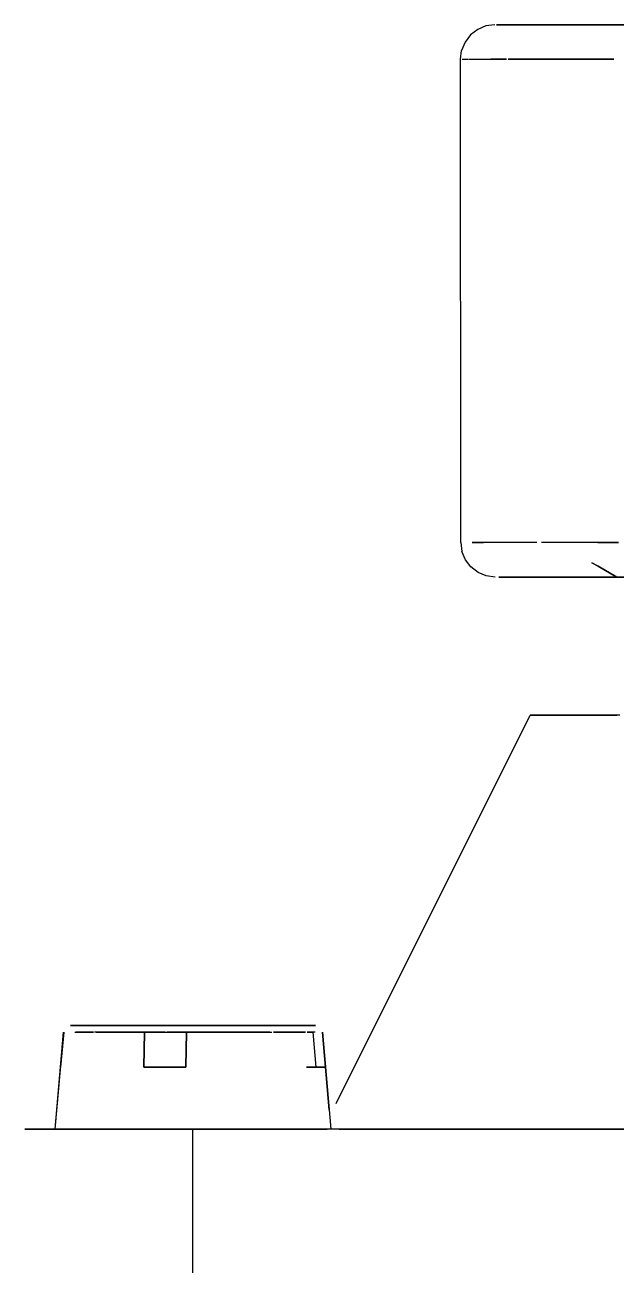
# Model space of a CAD drawing. Header units: millimetres. Extents: x 8 to 862, y 8 to 289.
# Drawn here: x 50.33 to 67.47, y 100.14 to 136.08 of the extents above; entities that cross this region are included whole.
import ezdxf

# ---------------------------------------------------------------- set-up
doc = ezdxf.new("R2010")
doc.units = ezdxf.units.MM
doc.layers.add('OUTLINE', color=7, linetype='Continuous')

msp = doc.modelspace()

# ---------------------------------------------------------------- linework, layer by layer
at = {"layer": 'OUTLINE'}
for p, q in [((63.458, 135.948), (63.252, 135.788)), ((63.699, 136.048), (63.458, 135.948)), ((63.959, 136.082), (63.699, 136.048)), ((64.002, 136.082), (64.159, 136.082)), ((64.159, 136.082), (64.002, 136.082)), ((64.199, 136.082), (64.024, 136.082)), ((64.024, 136.082), (64.199, 136.082)), ((64.159, 136.082), (64.421, 136.082)), ((64.421, 136.082), (64.159, 136.082)), ((64.487, 136.082), (64.199, 136.082)), ((64.199, 136.082), (64.487, 136.082)), ((64.421, 136.082), (64.793, 136.082)), ((64.793, 136.082), (64.421, 136.082)), ((64.878, 136.082), (64.487, 136.082)), ((64.487, 136.082), (64.878, 136.082)), ((64.793, 136.082), (65.272, 136.082)), ((65.272, 136.082), (64.793, 136.082)), ((65.375, 136.082), (64.878, 136.082)), ((64.878, 136.082), (65.375, 136.082)), ((65.272, 136.082), (65.85, 136.082)), ((65.85, 136.082), (65.272, 136.082)), ((65.975, 136.082), (65.375, 136.082)), ((65.375, 136.082), (65.975, 136.082)), ((65.85, 136.082), (66.529, 136.082)), ((66.529, 136.082), (65.85, 136.082)), ((66.673, 136.082), (65.975, 136.082)), ((65.975, 136.082), (66.673, 136.082)), ((66.529, 136.082), (67.301, 136.082)), ((67.301, 136.082), (66.529, 136.082)), ((67.464, 136.082), (66.673, 136.082)), ((66.673, 136.082), (67.464, 136.082)), ((67.301, 136.082), (68.164, 136.082)), ((68.164, 136.082), (67.301, 136.082)), ((68.342, 136.082), (67.464, 136.082)), ((67.464, 136.082), (68.342, 136.082)), ((63.092, 135.582), (62.992, 135.341)), ((63.252, 135.788), (63.092, 135.582)), ((62.958, 135.082), (62.992, 135.341)), ((62.967, 121.083), (62.958, 135.082)), ((63.005, 135.082), (63.171, 135.082)), ((63.189, 135.082), (63.449, 135.082)), ((63.449, 135.082), (63.64, 135.082)), ((63.64, 135.082), (63.843, 135.082)), ((64.293, 135.082), (63.843, 135.082)), ((63.843, 135.082), (64.293, 135.082)), ((64.959, 135.082), (64.346, 135.082)), ((64.346, 135.082), (64.959, 135.082)), ((65.178, 135.082), (64.959, 135.082)), ((64.959, 135.082), (65.178, 135.082)), ((65.675, 135.082), (65.178, 135.082)), ((65.178, 135.082), (65.675, 135.082)), ((66.26, 135.082), (65.675, 135.082)), ((65.675, 135.082), (66.26, 135.082)), ((66.494, 135.082), (66.26, 135.082)), ((66.26, 135.082), (66.494, 135.082)), ((67.404, 135.082), (66.494, 135.082)), ((66.494, 135.082), (67.404, 135.082)), ((62.967, 121.083), (63.002, 120.823)), ((63.102, 120.583), (63.002, 120.823)), ((63.296, 121.083), (63.624, 121.083)), ((63.624, 121.083), (63.296, 121.083)), ((64.08, 121.083), (63.63, 121.083)), ((64.299, 121.083), (64.08, 121.083)), ((64.64, 121.083), (64.299, 121.083)), ((65.175, 121.083), (64.64, 121.083)), ((66.072, 121.083), (65.306, 121.083)), ((66.257, 121.083), (66.072, 121.083)), ((66.938, 121.083), (66.257, 121.083)), ((66.938, 121.083), (67.536, 121.083)), ((67.536, 121.083), (66.938, 121.083)), ((63.261, 120.376), (63.102, 120.583)), ((66.951, 120.395), (66.77, 120.498)), ((66.77, 120.498), (66.951, 120.395)), ((67.489, 120.082), (66.951, 120.395)), ((66.951, 120.395), (67.489, 120.082)), ((63.468, 120.217), (63.261, 120.376)), ((63.708, 120.117), (63.468, 120.217)), ((63.968, 120.082), (63.708, 120.117)), ((64.277, 120.082), (64.068, 120.082)), ((64.068, 120.082), (64.277, 120.082)), ((64.099, 120.082), (64.331, 120.082)), ((64.331, 120.082), (64.099, 120.082)), ((64.593, 120.082), (64.277, 120.082)), ((64.277, 120.082), (64.593, 120.082)), ((64.331, 120.082), (64.668, 120.082)), ((64.668, 120.082), (64.331, 120.082)), ((65.019, 120.082), (64.593, 120.082)), ((64.593, 120.082), (65.019, 120.082)), ((64.668, 120.082), (65.115, 120.082)), ((65.115, 120.082), (64.668, 120.082)), ((65.55, 120.082), (65.019, 120.082)), ((65.019, 120.082), (65.55, 120.082)), ((65.115, 120.082), (65.663, 120.082)), ((65.663, 120.082), (65.115, 120.082)), ((66.179, 120.082), (65.55, 120.082)), ((65.55, 120.082), (66.179, 120.082)), ((65.663, 120.082), (66.313, 120.082)), ((66.313, 120.082), (65.663, 120.082)), ((66.904, 120.082), (66.179, 120.082)), ((66.179, 120.082), (66.904, 120.082)), ((66.313, 120.082), (67.057, 120.082)), ((67.057, 120.082), (66.313, 120.082)), ((67.723, 120.082), (66.904, 120.082)), ((66.904, 120.082), (67.723, 120.082)), ((67.057, 120.082), (67.335, 120.082)), ((67.335, 120.082), (67.057, 120.082)), ((59.356, 104.833), (64.975, 116.083)), ((64.975, 116.083), (65.144, 116.083)), ((65.144, 116.083), (64.975, 116.083)), ((65.165, 116.083), (64.984, 116.083)), ((65.144, 116.083), (65.484, 116.083)), ((65.484, 116.083), (65.144, 116.083)), ((65.522, 116.083), (65.165, 116.083)), ((65.484, 116.083), (65.991, 116.083)), ((65.991, 116.083), (65.484, 116.083)), ((66.044, 116.083), (65.522, 116.083)), ((65.991, 116.083), (66.666, 116.083)), ((66.666, 116.083), (65.991, 116.083)), ((66.732, 116.083), (66.044, 116.083)), ((66.666, 116.083), (67.495, 116.083)), ((67.495, 116.083), (66.666, 116.083)), ((67.576, 116.083), (66.732, 116.083)), ((51.457, 106.9), (51.207, 104.082)), ((51.21, 104.082), (51.454, 106.9)), ((51.461, 106.9), (51.37, 105.883)), ((51.37, 105.883), (51.461, 106.9)), ((58.49, 107.084), (51.658, 107.084)), ((51.658, 107.084), (58.49, 107.084)), ((51.783, 106.9), (51.955, 106.9)), ((51.992, 106.9), (51.811, 106.9)), ((52.042, 106.9), (51.861, 106.9)), ((52.08, 106.9), (51.901, 106.9)), ((51.901, 106.9), (52.08, 106.9)), ((51.92, 107.084), (52.077, 107.084)), ((52.077, 107.084), (51.92, 107.084)), ((51.926, 107.084), (58.759, 107.084)), ((58.759, 107.084), (51.926, 107.084)), ((52.127, 107.084), (51.964, 107.084)), ((51.964, 107.084), (52.127, 107.084)), ((51.973, 106.9), (52.161, 106.9)), ((52.161, 106.9), (51.973, 106.9)), ((51.992, 107.084), (52.161, 107.084)), ((52.161, 107.084), (51.992, 107.084)), ((52.011, 106.9), (52.205, 106.9)), ((52.217, 107.084), (52.039, 107.084)), ((52.048, 106.9), (52.27, 106.9)), ((52.077, 107.084), (52.261, 107.084)), ((52.261, 107.084), (52.077, 107.084)), ((52.098, 106.9), (52.327, 106.9)), ((52.327, 106.9), (52.098, 106.9)), ((52.324, 107.084), (52.127, 107.084)), ((52.127, 107.084), (52.324, 107.084)), ((52.161, 107.084), (52.364, 107.084)), ((52.427, 107.084), (52.217, 107.084)), ((52.217, 107.084), (52.427, 107.084)), ((52.261, 107.084), (52.48, 107.084)), ((52.48, 107.084), (52.261, 107.084)), ((52.549, 107.084), (52.324, 107.084)), ((52.324, 107.084), (52.549, 107.084)), ((52.524, 106.9), (52.355, 106.9)), ((52.364, 107.084), (52.592, 107.084)), ((52.624, 106.9), (52.399, 106.9)), ((52.402, 106.9), (52.583, 106.9)), ((52.667, 107.084), (52.427, 107.084)), ((52.427, 107.084), (52.667, 107.084)), ((52.445, 106.9), (52.674, 106.9)), ((52.674, 106.9), (52.445, 106.9)), ((52.48, 107.084), (52.724, 107.084)), ((52.721, 106.9), (52.524, 106.9)), ((52.549, 107.084), (52.799, 107.084)), ((52.799, 107.084), (52.549, 107.084)), ((52.583, 106.9), (52.774, 106.9)), ((52.592, 107.084), (52.852, 107.084)), ((52.852, 107.084), (52.592, 107.084)), ((52.664, 106.9), (52.958, 106.9)), ((52.93, 107.084), (52.667, 107.084)), ((53.015, 106.9), (52.718, 106.9)), ((52.718, 106.9), (53.015, 106.9)), ((52.724, 107.084), (52.993, 107.084)), ((52.993, 107.084), (52.724, 107.084)), ((53.077, 107.084), (52.799, 107.084)), ((52.799, 107.084), (53.077, 107.084)), ((53.108, 106.9), (52.802, 106.9)), ((52.802, 106.9), (53.108, 106.9)), ((52.852, 107.084), (53.133, 107.084)), ((53.133, 107.084), (52.852, 107.084)), ((53.18, 106.9), (52.871, 106.9)), ((53.218, 107.084), (52.93, 107.084)), ((52.93, 107.084), (53.218, 107.084)), ((52.993, 107.084), (53.287, 107.084)), ((53.287, 107.084), (52.993, 107.084)), ((53.027, 106.9), (53.274, 106.9)), ((53.274, 106.9), (53.027, 106.9)), ((53.377, 107.084), (53.077, 107.084)), ((53.077, 107.084), (53.377, 107.084)), ((53.083, 106.9), (53.337, 106.9)), ((53.133, 107.084), (53.437, 107.084)), ((53.137, 106.9), (53.434, 106.9)), ((53.434, 106.9), (53.137, 106.9)), ((53.193, 106.9), (53.509, 106.9)), ((53.527, 107.084), (53.218, 107.084)), ((53.218, 107.084), (53.527, 107.084)), ((53.274, 106.9), (53.474, 106.9)), ((53.474, 106.9), (53.274, 106.9)), ((53.287, 107.084), (53.599, 107.084)), ((53.537, 106.9), (53.337, 106.9)), ((53.337, 106.9), (53.537, 106.9)), ((53.693, 107.084), (53.377, 107.084)), ((53.434, 106.9), (53.593, 106.9)), ((53.593, 106.9), (53.434, 106.9)), ((53.437, 107.084), (53.756, 107.084)), ((53.756, 107.084), (53.437, 107.084)), ((53.509, 106.9), (53.656, 106.9)), ((53.853, 107.084), (53.527, 107.084)), ((53.527, 107.084), (53.853, 107.084)), ((53.778, 106.9), (53.593, 106.9)), ((53.593, 106.9), (53.778, 106.9)), ((53.599, 107.084), (53.843, 107.084)), ((53.843, 107.084), (53.599, 107.084)), ((53.953, 106.9), (53.609, 106.9)), ((53.656, 106.9), (53.799, 106.9)), ((53.674, 106.9), (54.018, 106.9)), ((54.018, 106.9), (53.674, 106.9)), ((54.028, 107.084), (53.693, 107.084)), ((53.756, 107.084), (54.093, 107.084)), ((54.078, 106.9), (53.778, 106.9)), ((53.778, 105.883), (53.799, 106.9)), ((53.799, 106.9), (53.778, 105.883)), ((53.843, 107.084), (55.353, 107.084)), ((55.353, 107.084), (53.843, 107.084)), ((54.193, 107.084), (53.853, 107.084)), ((53.962, 106.9), (54.325, 106.9)), ((54.372, 107.084), (54.028, 107.084)), ((54.028, 107.084), (54.372, 107.084)), ((54.397, 106.9), (54.031, 106.9)), ((54.031, 106.9), (54.397, 106.9)), ((54.093, 107.084), (54.44, 107.084)), ((54.44, 107.084), (54.093, 107.084)), ((54.137, 106.9), (54.506, 106.9)), ((54.544, 107.084), (54.193, 107.084)), ((54.193, 107.084), (54.544, 107.084)), ((54.728, 107.084), (54.372, 107.084)), ((54.372, 107.084), (54.728, 107.084)), ((54.44, 107.084), (54.797, 107.084)), ((54.459, 106.9), (54.7, 106.9)), ((54.7, 106.9), (54.459, 106.9)), ((54.525, 106.9), (54.772, 106.9)), ((54.772, 106.9), (54.525, 106.9)), ((54.9, 107.084), (54.544, 107.084)), ((54.544, 107.084), (54.9, 107.084)), ((54.587, 106.9), (54.884, 106.9)), ((54.884, 106.9), (54.587, 106.9)), ((54.7, 106.9), (54.978, 106.9)), ((54.978, 106.9), (54.7, 106.9)), ((54.728, 107.084), (55.088, 107.084)), ((55.088, 107.084), (54.728, 107.084)), ((54.772, 106.9), (55.047, 106.9)), ((55.047, 106.9), (54.772, 106.9)), ((54.797, 107.084), (55.156, 107.084)), ((55.156, 107.084), (54.797, 107.084)), ((54.884, 106.9), (55.106, 106.9)), ((55.106, 106.9), (54.884, 106.9)), ((55.26, 107.084), (54.9, 107.084)), ((55.019, 106.9), (55, 105.883)), ((55, 105.883), (55.019, 106.9)), ((55.175, 106.9), (55.019, 106.9)), ((56.573, 107.084), (55.063, 107.084)), ((55.063, 107.084), (55.328, 107.084)), ((55.328, 107.084), (55.063, 107.084)), ((55.063, 107.084), (56.573, 107.084)), ((55.078, 106.9), (55.397, 106.9)), ((55.397, 106.9), (55.078, 106.9)), ((55.088, 107.084), (55.353, 107.084)), ((55.263, 106.9), (55.106, 106.9)), ((55.532, 106.9), (55.153, 106.9)), ((55.156, 107.084), (55.516, 107.084)), ((55.516, 107.084), (55.156, 107.084)), ((55.175, 106.9), (55.335, 106.9)), ((55.335, 106.9), (55.175, 106.9)), ((55.619, 107.084), (55.26, 107.084)), ((55.632, 106.9), (55.263, 106.9)), ((55.328, 107.084), (55.688, 107.084)), ((55.335, 106.9), (55.701, 106.9)), ((55.701, 106.9), (55.335, 106.9)), ((55.516, 107.084), (55.873, 107.084)), ((55.569, 106.9), (55.91, 106.9)), ((55.976, 107.084), (55.619, 107.084)), ((55.619, 107.084), (55.976, 107.084)), ((55.644, 106.9), (56.019, 106.9)), ((55.688, 107.084), (56.041, 107.084)), ((56.041, 107.084), (55.688, 107.084)), ((56.088, 106.9), (55.716, 106.9)), ((55.716, 106.9), (56.088, 106.9)), ((56.223, 107.084), (55.873, 107.084)), ((55.873, 107.084), (56.223, 107.084)), ((55.91, 106.9), (56.085, 106.9)), ((56.323, 107.084), (55.976, 107.084)), ((55.976, 107.084), (56.323, 107.084)), ((56.041, 107.084), (56.388, 107.084)), ((56.085, 106.9), (56.279, 106.9)), ((56.279, 106.9), (56.085, 106.9)), ((56.145, 106.9), (56.385, 106.9)), ((56.385, 106.9), (56.145, 106.9)), ((56.21, 106.9), (56.454, 106.9)), ((56.454, 106.9), (56.21, 106.9)), ((56.564, 107.084), (56.223, 107.084)), ((56.223, 107.084), (56.564, 107.084)), ((56.279, 106.9), (56.585, 106.9)), ((56.585, 106.9), (56.279, 106.9)), ((56.66, 107.084), (56.323, 107.084)), ((56.385, 106.9), (56.642, 106.9)), ((56.642, 106.9), (56.385, 106.9)), ((56.388, 107.084), (56.723, 107.084)), ((56.723, 107.084), (56.388, 107.084)), ((56.454, 106.9), (56.704, 106.9)), ((56.704, 106.9), (56.454, 106.9)), ((56.564, 107.084), (56.889, 107.084)), ((56.889, 107.084), (56.564, 107.084)), ((56.817, 107.084), (56.573, 107.084)), ((56.573, 107.084), (56.817, 107.084)), ((56.907, 106.9), (56.617, 106.9)), ((56.617, 106.9), (56.907, 106.9)), ((56.983, 106.9), (56.639, 106.9)), ((56.639, 106.9), (56.983, 106.9)), ((56.979, 107.084), (56.66, 107.084)), ((56.66, 107.084), (56.979, 107.084)), ((56.723, 107.084), (57.039, 107.084)), ((57.039, 107.084), (56.723, 107.084)), ((56.742, 106.9), (57.079, 106.9)), ((57.142, 106.9), (56.807, 106.9)), ((56.817, 107.084), (57.129, 107.084)), ((56.889, 107.084), (57.198, 107.084)), ((57.283, 107.084), (56.979, 107.084)), ((56.979, 107.084), (57.283, 107.084)), ((57.236, 106.9), (56.995, 106.9)), ((56.995, 106.9), (57.236, 106.9)), ((57.039, 107.084), (57.339, 107.084)), ((57.054, 106.9), (57.308, 106.9)), ((57.111, 106.9), (57.398, 106.9)), ((57.398, 106.9), (57.111, 106.9)), ((57.129, 107.084), (57.423, 107.084)), ((57.423, 107.084), (57.129, 107.084)), ((57.17, 106.9), (57.458, 106.9)), ((57.198, 107.084), (57.486, 107.084)), ((57.486, 107.084), (57.198, 107.084)), ((57.436, 106.9), (57.236, 106.9)), ((57.236, 106.9), (57.436, 106.9)), ((57.564, 107.084), (57.283, 107.084)), ((57.283, 107.084), (57.564, 107.084)), ((57.308, 106.9), (57.492, 106.9)), ((57.339, 107.084), (57.617, 107.084)), ((57.423, 107.084), (57.692, 107.084)), ((57.749, 107.084), (57.486, 107.084)), ((57.486, 107.084), (57.749, 107.084)), ((57.695, 106.9), (57.539, 106.9)), ((57.539, 106.9), (57.695, 106.9)), ((57.545, 106.9), (57.83, 106.9)), ((57.83, 106.9), (57.545, 106.9)), ((57.564, 107.084), (57.821, 107.084)), ((57.821, 107.084), (57.564, 107.084)), ((57.592, 106.9), (57.752, 106.9)), ((57.752, 106.9), (57.592, 106.9)), ((57.611, 106.9), (57.886, 106.9)), ((57.886, 106.9), (57.611, 106.9)), ((57.617, 107.084), (57.867, 107.084)), ((57.867, 107.084), (57.617, 107.084)), ((57.692, 107.084), (57.936, 107.084)), ((57.936, 107.084), (57.692, 107.084)), ((57.927, 106.9), (57.695, 106.9)), ((57.989, 107.084), (57.749, 107.084)), ((57.749, 107.084), (57.989, 107.084)), ((57.752, 106.9), (57.974, 106.9)), ((57.974, 106.9), (57.752, 106.9)), ((58.052, 107.084), (57.821, 107.084)), ((57.821, 107.084), (58.052, 107.084)), ((58.089, 106.9), (57.836, 106.9)), ((57.836, 106.9), (58.089, 106.9)), ((57.867, 107.084), (58.093, 107.084)), ((58.093, 107.084), (57.867, 107.084)), ((58.143, 106.9), (57.892, 106.9)), ((57.892, 106.9), (58.143, 106.9)), ((58.152, 107.084), (57.936, 107.084)), ((57.936, 107.084), (58.152, 107.084)), ((57.967, 106.9), (58.211, 106.9)), ((58.199, 107.084), (57.989, 107.084)), ((57.989, 107.084), (58.199, 107.084)), ((58.255, 106.9), (58.018, 106.9)), ((58.018, 106.9), (58.255, 106.9)), ((58.255, 107.084), (58.052, 107.084)), ((58.052, 107.084), (58.255, 107.084)), ((58.093, 107.084), (58.29, 107.084)), ((58.34, 107.084), (58.152, 107.084)), ((58.377, 107.084), (58.199, 107.084)), ((58.199, 107.084), (58.377, 107.084)), ((58.224, 106.9), (58.365, 106.9)), ((58.365, 106.9), (58.224, 106.9)), ((58.424, 107.084), (58.255, 107.084)), ((58.258, 106.9), (58.424, 106.9)), ((58.424, 106.9), (58.258, 106.9)), ((58.29, 107.084), (58.452, 107.084)), ((58.452, 107.084), (58.29, 107.084)), ((58.299, 106.9), (58.462, 106.9)), ((58.471, 106.9), (58.318, 106.9)), ((58.493, 107.084), (58.34, 107.084)), ((58.34, 107.084), (58.493, 107.084)), ((58.515, 106.9), (58.677, 106.9)), ((58.677, 106.9), (58.515, 106.9)), ((58.746, 106.9), (58.602, 106.9)), ((58.774, 105.883), (58.687, 106.9)), ((58.956, 106.9), (59.043, 105.883)), ((59.153, 104.645), (58.959, 106.9)), ((58.962, 106.9), (59.203, 104.082)), ((54.118, 105.883), (53.778, 105.883)), ((53.778, 105.883), (54.597, 105.883)), ((54.597, 105.883), (53.778, 105.883)), ((53.778, 105.883), (54.118, 105.883)), ((54.118, 105.883), (54.641, 105.883)), ((54.641, 105.883), (54.118, 105.883)), ((54.641, 105.883), (55, 105.883)), ((55, 105.883), (54.641, 105.883)), ((58.496, 105.883), (59.043, 105.883)), ((59.043, 105.883), (58.496, 105.883)), ((58.774, 105.883), (58.499, 105.883)), ((58.499, 105.883), (58.774, 105.883)), ((58.809, 105.883), (58.959, 105.883)), ((58.959, 105.883), (58.809, 105.883)), ((50.704, 104.082), (50.332, 104.082)), ((50.332, 104.082), (50.704, 104.082)), ((51.101, 104.082), (50.704, 104.082)), ((50.704, 104.082), (51.298, 104.082)), ((50.704, 104.082), (51.101, 104.082)), ((51.298, 104.082), (50.704, 104.082)), ((51.298, 104.082), (52.089, 104.082)), ((52.089, 104.082), (51.298, 104.082)), ((51.395, 104.082), (51.598, 104.082)), ((51.598, 104.082), (51.395, 104.082)), ((51.873, 104.082), (51.598, 104.082)), ((51.598, 104.082), (51.873, 104.082)), ((51.873, 104.082), (52.214, 104.082)), ((52.214, 104.082), (51.873, 104.082)), ((52.089, 104.082), (53.04, 104.082)), ((53.04, 104.082), (52.089, 104.082)), ((52.214, 104.082), (52.611, 104.082)), ((52.611, 104.082), (52.214, 104.082)), ((53.061, 104.082), (52.611, 104.082)), ((52.611, 104.082), (53.061, 104.082)), ((53.04, 104.082), (54.096, 104.082)), ((54.096, 104.082), (53.04, 104.082)), ((53.061, 104.082), (53.549, 104.082)), ((53.549, 104.082), (53.061, 104.082)), ((53.549, 104.082), (54.075, 104.082)), ((54.075, 104.082), (53.549, 104.082)), ((54.075, 104.082), (54.343, 104.082)), ((54.343, 104.082), (54.075, 104.082)), ((54.096, 104.082), (55.206, 104.082)), ((55.206, 104.082), (54.096, 104.082)), ((54.343, 104.082), (54.619, 104.082)), ((54.619, 104.082), (54.343, 104.082)), ((54.619, 104.082), (55.175, 104.082)), ((55.175, 104.082), (54.619, 104.082)), ((55.732, 104.082), (55.175, 104.082)), ((55.175, 104.082), (55.732, 104.082)), ((55.206, 88.082), (55.206, 104.082)), ((104.833, 104.082), (55.206, 104.082)), ((55.732, 104.082), (56.279, 104.082)), ((56.279, 104.082), (55.732, 104.082)), ((56.804, 104.082), (56.279, 104.082)), ((56.279, 104.082), (56.804, 104.082)), ((57.298, 104.082), (56.804, 104.082)), ((56.804, 104.082), (57.298, 104.082)), ((57.298, 104.082), (57.755, 104.082)), ((57.755, 104.082), (57.298, 104.082)), ((58.158, 104.082), (57.755, 104.082)), ((57.755, 104.082), (58.158, 104.082)), ((58.158, 104.082), (58.505, 104.082)), ((58.505, 104.082), (58.158, 104.082)), ((58.505, 104.082), (58.79, 104.082)), ((58.79, 104.082), (58.505, 104.082)), ((59.002, 104.082), (58.79, 104.082)), ((58.79, 104.082), (59.002, 104.082)), ((59.584, 104.082), (58.809, 104.082)), ((58.927, 104.082), (59.096, 104.082)), ((59.675, 104.082), (59.443, 104.082)), ((59.443, 104.082), (59.675, 104.082)), ((60.785, 104.082), (59.584, 104.082)), ((60.022, 104.082), (59.675, 104.082)), ((59.675, 104.082), (60.022, 104.082)), ((60.369, 104.082), (60.022, 104.082)), ((60.022, 104.082), (60.369, 104.082)), ((60.829, 104.082), (60.369, 104.082)), ((60.369, 104.082), (60.829, 104.082)), ((62.389, 104.082), (60.785, 104.082)), ((61.285, 104.082), (60.829, 104.082)), ((60.829, 104.082), (61.285, 104.082)), ((61.851, 104.082), (61.285, 104.082)), ((61.285, 104.082), (61.851, 104.082)), ((62.417, 104.082), (61.851, 104.082)), ((61.851, 104.082), (62.417, 104.082)), ((64.365, 104.082), (62.389, 104.082)), ((63.086, 104.082), (62.417, 104.082)), ((62.417, 104.082), (63.086, 104.082)), ((63.752, 104.082), (63.086, 104.082)), ((63.086, 104.082), (63.752, 104.082)), ((64.512, 104.082), (63.752, 104.082)), ((63.752, 104.082), (64.512, 104.082)), ((66.673, 104.082), (64.365, 104.082)), ((65.275, 104.082), (64.512, 104.082)), ((64.512, 104.082), (65.275, 104.082)), ((66.119, 104.082), (65.275, 104.082)), ((65.275, 104.082), (66.119, 104.082)), ((66.967, 104.082), (66.119, 104.082)), ((66.119, 104.082), (66.967, 104.082)), ((69.271, 104.082), (66.673, 104.082)), ((67.889, 104.082), (66.967, 104.082)), ((66.967, 104.082), (67.889, 104.082))]:
    msp.add_line(p, q, dxfattribs=at)

doc.saveas('drawing.dxf')
